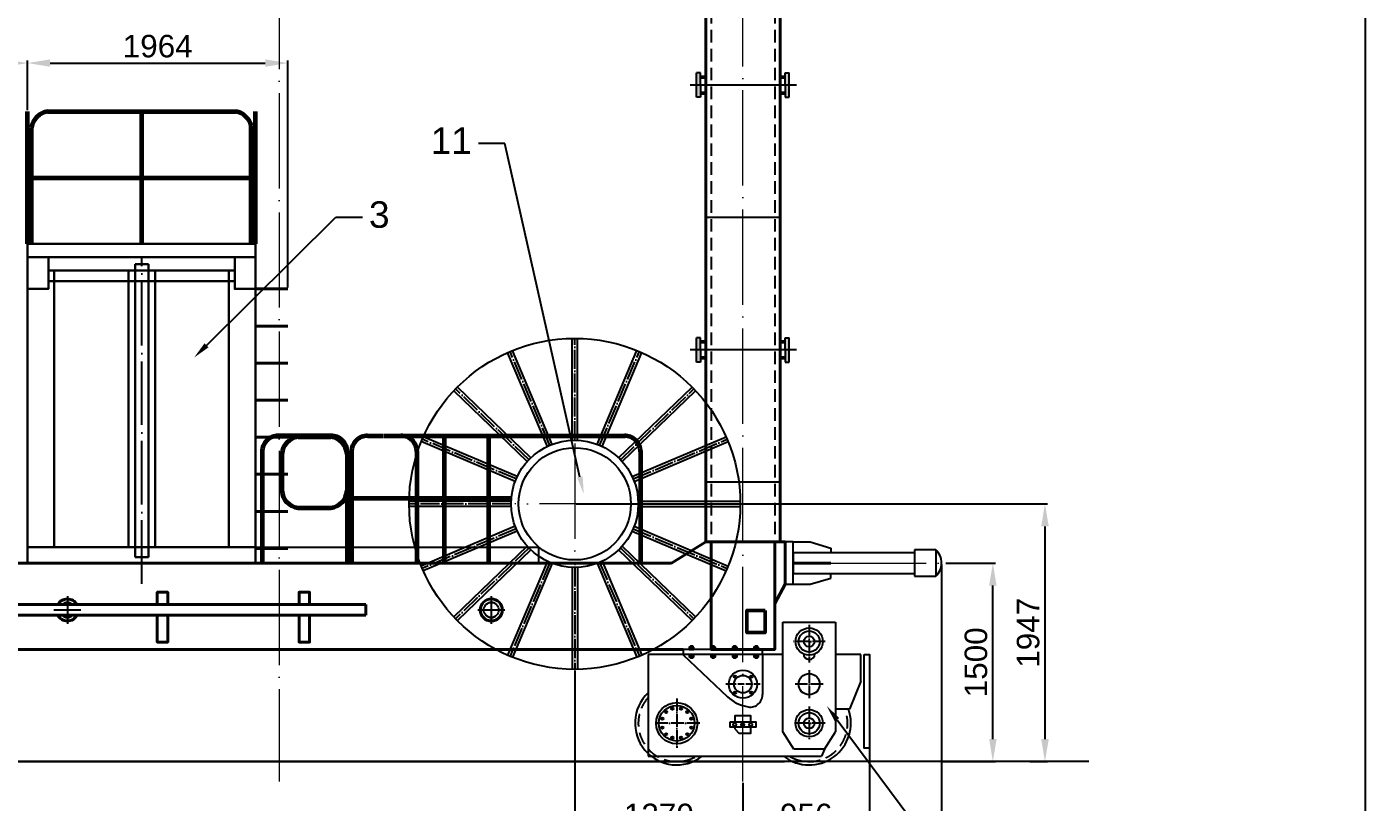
# Model space of a CAD drawing. Header units: millimetres. Extents: x 155577 to 993706, y -295114 to -113927.
# Drawn here: x 278758 to 288863, y -272155 to -266298 of the extents above; entities that cross this region are included whole.
import ezdxf
from ezdxf import colors
from ezdxf.entities.mleader import LeaderData, LeaderLine
from ezdxf.math import Vec2, Vec3

# ---------------------------------------------------------------- set-up
doc = ezdxf.new("R2010")
doc.units = ezdxf.units.MM
doc.linetypes.add('ACAD_ISO04W100', pattern=[30, 24, -3, 0, -3])
doc.linetypes.add('штриховая2', pattern=[9.525, 6.35, -3.175])
doc.layers.add('ось', color=160, linetype='Continuous', lineweight=15)
doc.layers.add('размер', color=84, linetype='Continuous', lineweight=18)
doc.styles.get("Standard").update_dxf_attribs({"font": 'arial.ttf'})
doc.dimstyles.new('ISO-25', dxfattribs={"dimtxt": 170, "dimasz": 170, "dimexe": 20, "dimexo": 10, "dimgap": 40, "dimtad": 1, "dimtxsty": 'Standard', "dimcen": 2.5, "dimadec": 0, "dimazin": 0, "dimtfac": 1, "dimtmove": 0, "dimatfit": 3, "dimfxl": 0, "dimarcsym": 0})

# ---------------------------------------------------------------- blocks, each defined once
blk = doc.blocks.new('A4')
blk.add_line((839385.34, -1948.12), (839385.34, -2235.12))
blk = doc.blocks.new('*D100')
at = {"layer": 'Defpoints', "color": 0, "transparency": 16777216}
for p in [(277165, -266491), (278765, -266572), (278765, -266938)]:
    blk.add_point(p, dxfattribs=at)
at = {"layer": 'размер', "color": 0, "lineweight": -2, "transparency": 16777216}
for p, q in [((277165, -266501), (277165, -266592)), ((278765, -266928), (278765, -266552)), ((277335, -266572), (278595, -266572))]:
    blk.add_line(p, q, dxfattribs=at)
at = {"layer": 'размер', "color": 0, "transparency": 16777216}
for points in [[(277335, -266544), (277335, -266600), (277165, -266572)], [(278595, -266544), (278595, -266600), (278765, -266572)]]:
    blk.add_solid(points, dxfattribs=at)
at = {"layer": 'размер', "color": 0, "transparency": 16777216, "insert": (277965, -266445), "char_height": 170, "attachment_point": 5}
blk.add_mtext('1600', dxfattribs=at)
blk = doc.blocks.new('КОЛЕСО')
for p, q in [((-1270, 480), (-1270, 1250)), ((-1270, 480), (-1270, 1250)), ((-1230, 480), (-1230, 1250)), ((-1230, 480), (-1230, 1250)), ((-1456, 434), (-1757, 1143)), ((-1419, 449), (-1720, 1158)), ((-1081, 449), (-780, 1158)), ((-1044, 434), (-743, 1143)), ((-1609, 319), (-2163, 853)), ((-1581, 347), (-2136, 882)), ((-919, 347), (-364, 882)), ((-891, 319), (-337, 853)), ((-1684, 206), (-2393, 507)), ((-816, 206), (-107, 507)), ((-1699, 169), (-2408, 470)), ((-801, 169), (-92, 470)), ((-1730, 20), (-2500, 20)), ((-1730, 20), (-2500, 20)), ((-770, 20), (0, 20)), ((-770, 20), (0, 20)), ((-1730, -20), (-2500, -20)), ((-1730, -20), (-2500, -20)), ((-770, -20), (0, -20)), ((-770, -20), (0, -20)), ((-1699, -169), (-2408, -470)), ((-801, -169), (-92, -470)), ((-1684, -206), (-2393, -507)), ((-816, -206), (-107, -507)), ((-1609, -319), (-2163, -853)), ((-1581, -347), (-2136, -882)), ((-919, -347), (-364, -882)), ((-891, -319), (-337, -853)), ((-1456, -434), (-1757, -1143)), ((-1419, -449), (-1720, -1158)), ((-1270, -480), (-1270, -1250)), ((-1270, -480), (-1270, -1250)), ((-1230, -480), (-1230, -1250)), ((-1230, -480), (-1230, -1250)), ((-1081, -449), (-780, -1158)), ((-1044, -434), (-743, -1143))]:
    blk.add_line(p, q)
at = {"linetype": 'ACAD_ISO04W100', "ltscale": 6}
for p, q in [((-1250, 480), (-1250, 1250)), ((-1250, 480), (-1250, 1250)), ((-1438, 442), (-1738, 1151)), ((-1062, 442), (-762, 1151)), ((-1595, 333), (-2150, 868)), ((-905, 333), (-350, 868)), ((-1692, 188), (-2401, 488)), ((-808, 188), (-99, 488)), ((-1730, 0), (-2500, 0)), ((-770, 0), (0, 0)), ((-1730, 0), (-2500, 0)), ((-770, 0), (0, 0)), ((-1692, -188), (-2401, -488)), ((-808, -188), (-99, -488)), ((-1595, -333), (-2150, -868)), ((-905, -333), (-350, -868)), ((-1438, -442), (-1738, -1151)), ((-1250, -480), (-1250, -1250)), ((-1250, -480), (-1250, -1250)), ((-1062, -442), (-762, -1151))]:
    blk.add_line(p, q, dxfattribs=at)
for radius in [1250, 480, 424]:
    blk.add_circle((-1250, 0), radius)
blk = doc.blocks.new('*D103')
at = {"layer": 'Defpoints', "color": 0, "transparency": 16777216}
for p in [(284165, -271998), (277165, -272753), (284165, -272753)]:
    blk.add_point(p, dxfattribs=at)
at = {"layer": 'размер', "color": 0, "lineweight": -2, "transparency": 16777216}
for p, q in [((284165, -272008), (284165, -272773)), ((277165, -272743), (277165, -272733)), ((277335, -272753), (283995, -272753))]:
    blk.add_line(p, q, dxfattribs=at)
at = {"layer": 'размер', "color": 0, "transparency": 16777216}
for points in [[(277335, -272724), (277335, -272781), (277165, -272753)], [(283995, -272724), (283995, -272781), (284165, -272753)]]:
    blk.add_solid(points, dxfattribs=at)
at = {"layer": 'размер', "color": 0, "transparency": 16777216, "insert": (280665, -272626), "char_height": 170, "attachment_point": 5}
blk.add_mtext('7000', dxfattribs=at)
blk = doc.blocks.new('*D104')
at = {"layer": 'Defpoints', "color": 0, "transparency": 16777216}
for p in [(285665, -270348), (284165, -271998), (284165, -272753)]:
    blk.add_point(p, dxfattribs=at)
at = {"layer": 'размер', "color": 0, "lineweight": -2, "transparency": 16777216}
for p, q in [((285665, -270358), (285665, -272773)), ((284165, -272008), (284165, -272773)), ((285495, -272753), (284335, -272753))]:
    blk.add_line(p, q, dxfattribs=at)
at = {"layer": 'размер', "color": 0, "transparency": 16777216}
for points in [[(284335, -272724), (284335, -272781), (284165, -272753)], [(285495, -272724), (285495, -272781), (285665, -272753)]]:
    blk.add_solid(points, dxfattribs=at)
at = {"layer": 'размер', "color": 0, "transparency": 16777216, "insert": (284915, -272626), "char_height": 170, "attachment_point": 5}
blk.add_mtext('1500', dxfattribs=at)
blk = doc.blocks.new('*D105')
at = {"layer": 'Defpoints', "color": 0, "transparency": 16777216}
for p in [(282895, -271151), (284165, -271998), (282895, -272379)]:
    blk.add_point(p, dxfattribs=at)
at = {"layer": 'размер', "color": 0, "lineweight": -2, "transparency": 16777216}
for p, q in [((282895, -271161), (282895, -272399)), ((284165, -272008), (284165, -272399)), ((283995, -272379), (283065, -272379))]:
    blk.add_line(p, q, dxfattribs=at)
at = {"layer": 'размер', "color": 0, "transparency": 16777216}
for points in [[(283065, -272350), (283065, -272407), (282895, -272379)], [(283995, -272350), (283995, -272407), (284165, -272379)]]:
    blk.add_solid(points, dxfattribs=at)
at = {"layer": 'размер', "color": 0, "transparency": 16777216, "insert": (283530, -272252), "char_height": 170, "attachment_point": 5}
blk.add_mtext('1270', dxfattribs=at)
blk = doc.blocks.new('*D67')
at = {"layer": 'Defpoints', "color": 0, "transparency": 16777216}
for p in [(285121, -271039), (284165, -272379), (285121, -272379)]:
    blk.add_point(p, dxfattribs=at)
at = {"layer": 'размер', "color": 0, "lineweight": -2, "transparency": 16777216}
for p, q in [((285121, -271049), (285121, -272399)), ((284165, -272369), (284165, -272359)), ((284335, -272379), (284951, -272379))]:
    blk.add_line(p, q, dxfattribs=at)
at = {"layer": 'размер', "color": 0, "transparency": 16777216}
for points in [[(284335, -272350), (284335, -272407), (284165, -272379)], [(284951, -272350), (284951, -272407), (285121, -272379)]]:
    blk.add_solid(points, dxfattribs=at)
at = {"layer": 'размер', "color": 0, "transparency": 16777216, "insert": (284643, -272252), "char_height": 170, "attachment_point": 5}
blk.add_mtext('956', dxfattribs=at)
blk = doc.blocks.new('*D109')
at = {"layer": 'Defpoints', "color": 0, "transparency": 16777216}
for p in [(278765, -266572), (280729, -266572), (280729, -268278)]:
    blk.add_point(p, dxfattribs=at)
at = {"layer": 'размер', "color": 0, "lineweight": -2, "transparency": 16777216}
for p, q in [((278765, -266562), (278765, -266552)), ((280729, -268268), (280729, -266552)), ((278935, -266572), (280559, -266572))]:
    blk.add_line(p, q, dxfattribs=at)
at = {"layer": 'размер', "color": 0, "transparency": 16777216}
for points in [[(278935, -266544), (278935, -266600), (278765, -266572)], [(280559, -266544), (280559, -266600), (280729, -266572)]]:
    blk.add_solid(points, dxfattribs=at)
at = {"layer": 'размер', "color": 0, "transparency": 16777216, "insert": (279747, -266445), "char_height": 170, "attachment_point": 5}
blk.add_mtext('1964', dxfattribs=at)
blk = doc.blocks.new('*D110')
at = {"layer": 'Defpoints', "color": 0, "transparency": 16777216}
for p in [(285688, -270348), (286052, -270348), (285665, -271848)]:
    blk.add_point(p, dxfattribs=at)
at = {"layer": 'размер', "color": 0, "lineweight": -2, "transparency": 16777216}
for p, q in [((285698, -270348), (286072, -270348)), ((286052, -271678), (286052, -270518)), ((285675, -271848), (286072, -271848))]:
    blk.add_line(p, q, dxfattribs=at)
at = {"layer": 'размер', "color": 0, "transparency": 16777216}
for points in [[(286024, -270518), (286080, -270518), (286052, -270348)], [(286024, -271678), (286080, -271678), (286052, -271848)]]:
    blk.add_solid(points, dxfattribs=at)
at = {"layer": 'размер', "color": 0, "transparency": 16777216, "insert": (285925, -271098), "char_height": 170, "attachment_point": 5, "rotation": 90}
blk.add_mtext('1500', dxfattribs=at)
blk = doc.blocks.new('*D68')
at = {"layer": 'Defpoints', "color": 0, "transparency": 16777216}
for p in [(282895, -269901), (286320, -271848), (286445, -271848)]:
    blk.add_point(p, dxfattribs=at)
at = {"layer": 'размер', "color": 0, "lineweight": -2, "transparency": 16777216}
for p, q in [((282905, -269901), (286465, -269901)), ((286445, -270071), (286445, -271678)), ((286330, -271848), (286465, -271848))]:
    blk.add_line(p, q, dxfattribs=at)
at = {"layer": 'размер', "color": 0, "transparency": 16777216}
for points in [[(286417, -270071), (286474, -270071), (286445, -269901)], [(286417, -271678), (286474, -271678), (286445, -271848)]]:
    blk.add_solid(points, dxfattribs=at)
at = {"layer": 'размер', "color": 0, "transparency": 16777216, "insert": (286319, -270875), "char_height": 170, "attachment_point": 5, "rotation": 90}
blk.add_mtext('1947', dxfattribs=at)
blk = doc.blocks.new('*D70')
at = {"layer": 'Defpoints', "color": 0, "transparency": 16777216}
for p in [(275465, -270348), (285665, -272053), (285665, -273201)]:
    blk.add_point(p, dxfattribs=at)
at = {"layer": 'размер', "color": 0, "lineweight": -2, "transparency": 16777216}
for p, q in [((275465, -270358), (275465, -273221)), ((285665, -272063), (285665, -273221)), ((275635, -273201), (285495, -273201))]:
    blk.add_line(p, q, dxfattribs=at)
at = {"layer": 'размер', "color": 0, "transparency": 16777216}
for points in [[(275635, -273172), (275635, -273229), (275465, -273201)], [(285495, -273172), (285495, -273229), (285665, -273201)]]:
    blk.add_solid(points, dxfattribs=at)
at = {"layer": 'размер', "color": 0, "transparency": 16777216, "insert": (280565, -273074), "char_height": 170, "attachment_point": 5}
blk.add_mtext('10200', dxfattribs=at)

msp = doc.modelspace()

# ---------------------------------------------------------------- hatches: boundary and pattern name
for points in [[(283815.154, -266830.38), (283845.154, -266830.38), (283845.154, -266738.186), (283845.154, -266645.991), (283815.154, -266645.991)], [(284515.154, -266645.991), (284485.154, -266645.991), (284485.154, -266738.186), (284485.154, -266830.38), (284515.154, -266830.38)], [(283815.154, -268830.38), (283845.154, -268830.38), (283845.154, -268738.186), (283845.154, -268645.991), (283815.154, -268645.991)], [(284515.154, -268645.991), (284485.154, -268645.991), (284485.154, -268738.186), (284485.154, -268830.38), (284515.154, -268830.38)]]:
    msp.add_hatch(color=256).paths.add_polyline_path(points)

# ---------------------------------------------------------------- linework, layer by layer
at = {"linetype": 'штриховая2', "ltscale": 15}
for p, q in [((283925.154, -263892.186), (283925.154, -270188.186)), ((284405.154, -263892.186), (284405.154, -270188.186))]:
    msp.add_line(p, q, dxfattribs=at)
at = {"lineweight": 40}
for p, q in [((283885.154, -264312.186), (283885.154, -270188.186)), ((284445.154, -264312.186), (284445.154, -270188.186)), ((280485.154, -268278.047), (280729.154, -268278.047)), ((280485.154, -268558.047), (280729.154, -268558.047)), ((280485.154, -268558.047), (280729.154, -268558.047)), ((280485.154, -268838.047), (280729.154, -268838.047)), ((280485.154, -268838.047), (280729.154, -268838.047)), ((280485.154, -269118.047), (280729.154, -269118.047)), ((280485.154, -269118.047), (280729.154, -269118.047)), ((280485.154, -269398.047), (280729.154, -269398.047)), ((280485.154, -269398.047), (280729.154, -269398.047)), ((280485.154, -269678.047), (280729.154, -269678.047)), ((280485.154, -269678.047), (280729.154, -269678.047)), ((280485.154, -269958.047), (280729.154, -269958.047)), ((280485.154, -269958.047), (280729.154, -269958.047)), ((283885.154, -270188.186), (283625.154, -270348.186)), ((283885.154, -270188.186), (284485.154, -270188.186)), ((284485.154, -270188.186), (284485.154, -270508.186)), ((280485.154, -270238.047), (280729.154, -270238.047)), ((283625.154, -270348.186), (277705.154, -270348.186)), ((278765.154, -270348.186), (280485.154, -270348.186)), ((284829.284, -270348.186), (284545.154, -270348.186)), ((284485.154, -270508.186), (284405.154, -270654.848)), ((280665.154, -270662.489), (277405.154, -270662.489)), ((280665.154, -270662.489), (281319.133, -270662.489)), ((281319.133, -270662.489), (281319.133, -270742.489)), ((280665.154, -270742.489), (277405.154, -270742.489)), ((280665.154, -270742.489), (281319.133, -270742.489)), ((277616.582, -271000.458), (280665.154, -271000.458)), ((283713.726, -271000.458), (280665.154, -271000.458))]:
    msp.add_line(p, q, dxfattribs=at)
for p, q in [((283845.154, -266645.991), (283815.154, -266645.991)), ((283815.154, -266830.38), (283815.154, -266645.991)), ((283845.154, -266738.186), (283845.154, -266645.991)), ((284485.154, -266738.186), (284485.154, -266645.991)), ((284485.154, -266645.991), (284515.154, -266645.991)), ((284515.154, -266830.38), (284515.154, -266645.991)), ((284568.58, -266738.186), (283767.024, -266738.186)), ((283845.154, -266738.186), (283845.154, -266830.38)), ((284485.154, -266738.186), (284485.154, -266830.38)), ((283845.154, -266830.38), (283815.154, -266830.38)), ((284485.154, -266830.38), (284515.154, -266830.38)), ((284445.154, -267738.186), (283885.154, -267738.186)), ((283845.154, -268645.991), (283815.154, -268645.991)), ((283815.154, -268830.38), (283815.154, -268645.991)), ((283845.154, -268738.186), (283845.154, -268645.991)), ((284485.154, -268738.186), (284485.154, -268645.991)), ((284485.154, -268645.991), (284515.154, -268645.991)), ((284515.154, -268830.38), (284515.154, -268645.991)), ((284568.58, -268738.186), (283767.024, -268738.186)), ((284568.58, -268738.186), (283767.024, -268738.186)), ((283845.154, -268738.186), (283845.154, -268830.38)), ((284485.154, -268738.186), (284485.154, -268830.38)), ((283845.154, -268830.38), (283815.154, -268830.38)), ((284485.154, -268830.38), (284515.154, -268830.38)), ((284445.154, -269738.186), (283885.154, -269738.186)), ((284545.154, -270188.186), (284485.154, -270188.186)), ((284545.154, -270508.186), (284545.154, -270188.186)), ((284545.154, -270188.186), (284672.237, -270188.186)), ((284672.237, -270188.186), (284829.284, -270235.122)), ((280485.154, -270228.186), (282622.941, -270228.186)), ((282622.941, -270228.186), (282622.941, -270348.186)), ((284545.154, -270268.186), (284545.154, -270428.186)), ((284545.154, -270268.186), (285460.236, -270268.186)), ((284829.284, -270235.122), (284829.284, -270268.186)), ((285460.236, -270248.186), (285460.236, -270448.186)), ((285620.236, -270248.186), (285460.236, -270248.186)), ((285620.236, -270248.186), (285620.236, -270268.186)), ((285620.236, -270268.186), (285620.236, -270428.186)), ((284545.154, -270428.186), (285460.236, -270428.186)), ((284672.237, -270508.186), (284829.284, -270461.249)), ((284829.284, -270461.249), (284829.284, -270428.186)), ((285460.236, -270448.186), (285620.236, -270448.186)), ((285620.236, -270428.186), (285620.236, -270448.186)), ((279065.154, -270598.826), (279065.154, -270806.151)), ((282265.154, -270598.826), (282265.154, -270806.151)), ((284485.154, -270508.186), (284545.154, -270508.186)), ((284545.154, -270508.186), (284672.237, -270508.186)), ((278963.555, -270702.489), (279166.753, -270702.489)), ((282163.555, -270702.489), (282366.753, -270702.489)), ((283925.154, -270662.489), (283925.154, -270742.489)), ((284465.154, -271622.99), (284465.154, -270794.186)), ((284465.154, -270794.186), (284865.154, -270794.186)), ((284865.154, -270794.186), (284865.154, -271622.99)), ((284313.134, -271000.458), (283713.726, -271000.458)), ((283713.726, -271000.458), (283713.726, -271040.458)), ((283713.726, -271000.458), (283713.726, -271040.458)), ((284313.134, -271040.458), (284313.134, -271000.458)), ((284465.154, -271039.226), (283449.588, -271039.226)), ((283449.588, -271039.226), (283449.588, -271807.869)), ((283713.726, -271040.458), (284049.221, -271359.102)), ((284313.134, -271039.226), (284313.134, -271342.276)), ((284313.134, -271040.458), (284313.134, -271039.226)), ((285056.367, -271039.226), (284865.154, -271039.226)), ((285056.367, -271240.641), (285056.367, -271039.226)), ((285056.367, -271240.641), (284969.693, -271451.812)), ((284969.693, -271451.812), (284865.154, -271451.812)), ((284107.405, -271602.307), (284137.359, -271634.45)), ((284550.266, -271754.186), (284465.154, -271622.99)), ((284780.042, -271754.186), (284865.154, -271622.99)), ((283449.588, -271807.869), (284759.181, -271807.869)), ((284780.042, -271754.186), (284550.266, -271754.186)), ((284780.042, -271754.186), (284759.181, -271807.869)), ((273914.995, -271848.186), (284479.51, -271848.186)), ((286775.45, -271848.186), (276850.798, -271848.186))]:
    msp.add_line(p, q)
at = {"lineweight": 50}
for p, q in [((283885.154, -266678.186), (283845.154, -266678.186)), ((284485.154, -266678.186), (284445.154, -266678.186)), ((283885.154, -266798.186), (283845.154, -266798.186)), ((284485.154, -266798.186), (284445.154, -266798.186)), ((283885.154, -268678.186), (283845.154, -268678.186)), ((284485.154, -268678.186), (284445.154, -268678.186)), ((283885.154, -268798.186), (283845.154, -268798.186)), ((284485.154, -268798.186), (284445.154, -268798.186))]:
    msp.add_line(p, q, dxfattribs=at)
at = {"color": 5, "lineweight": 60}
for p, q in [((278765.154, -267938.186), (278765.154, -266938.186)), ((278914.278, -266938.186), (280336.03, -266938.186)), ((279625.154, -266938.186), (279625.154, -267938.186)), ((280485.154, -267938.186), (280485.154, -266938.186)), ((278795.154, -267938.186), (278795.154, -267057.657)), ((280452.888, -267938.186), (280452.888, -267046.037)), ((278795.154, -267438.343), (280452.888, -267438.343)), ((281059.982, -269388.094), (280647.771, -269388.186)), ((281331.642, -269388.186), (281449.365, -269388.186)), ((281453.995, -269388.093), (283274.78, -269388.093)), ((281909.232, -269388.093), (281909.232, -270348.186)), ((282243.191, -269388.093), (282243.191, -270348.186)), ((280536.145, -269501.132), (280536.145, -270348.186)), ((281176.145, -269501.132), (281176.145, -270348.186)), ((281210.757, -269501.132), (281210.757, -270348.186)), ((281703.299, -269501.132), (281703.299, -270348.186)), ((283391.036, -269501.132), (283391.036, -270348.186)), ((281210.757, -269859.162), (282416.997, -269859.162))]:
    msp.add_line(p, q, dxfattribs=at)
at = {"lineweight": 30}
for p, q in [((278765.154, -267938.186), (280485.154, -267938.186)), ((278765.154, -267938.186), (278765.154, -270348.186)), ((280485.154, -267938.186), (280485.154, -270348.186)), ((278765.154, -268038.186), (280485.154, -268038.186)), ((278921.794, -268138.186), (280331.849, -268138.186)), ((278965.154, -268138.186), (278965.154, -270228.186)), ((279526.821, -268138.186), (279526.821, -270228.186)), ((279576.821, -270304.388), (279576.821, -268092.068)), ((279576.821, -268092.068), (279676.821, -268092.068)), ((279676.821, -270304.388), (279676.821, -268092.068)), ((279726.821, -268138.186), (279726.821, -270228.186)), ((280285.154, -268138.186), (280285.154, -270228.186)), ((278921.794, -268218.186), (280331.849, -268218.186)), ((278765.154, -270228.186), (280485.154, -270228.186)), ((279576.821, -270304.388), (279676.821, -270304.388))]:
    msp.add_line(p, q, dxfattribs=at)
at = {"color": 4, "linetype": 'ACAD_ISO04W100', "ltscale": 20}
msp.add_line((279626.821, -270505.293), (279626.821, -268039.276), dxfattribs=at)
at = {"linetype": 'ACAD_ISO04W100', "ltscale": 4}
for p, q in [((284665.154, -270815.491), (284665.154, -271099.666)), ((284786.741, -270941.064), (284543.567, -270941.064)), ((284665.154, -271157.159), (284665.154, -271369.212)), ((284771.916, -271263.186), (284558.392, -271263.186)), ((283665.154, -271370.274), (283665.154, -271744.751)), ((284665.154, -271431.323), (284665.154, -271677.783)), ((283838.75, -271558.186), (283491.558, -271558.186)), ((284784.737, -271558.186), (284545.571, -271558.186))]:
    msp.add_line(p, q, dxfattribs=at)
at = {"linetype": 'ACAD_ISO04W100', "ltscale": 2}
msp.add_line((284294.432, -271263.186), (284035.876, -271263.186), dxfattribs=at)
at = {"lineweight": 30}
for points in [[(278765.154, -268038.186), (278921.794, -268038.186), (278921.794, -268278.047), (278765.154, -268278.047)], [(280485.154, -268038.186), (280328.514, -268038.186), (280328.514, -268278.047), (280485.154, -268278.047)]]:
    msp.add_lwpolyline(points, close=True, dxfattribs=at)
at = {"color": 5, "lineweight": 60}
for points in [[(280806.573, -269395.668), (281054.274, -269395.668)], [(280684.702, -269526.154), (280684.702, -269800.419)], [(280806.573, -269930.904), (281054.274, -269930.904)]]:
    msp.add_lwpolyline(points, dxfattribs=at)
at = {"lineweight": 40}
msp.add_lwpolyline([(284405.154, -270188.186), (283925.154, -270188.186), (283925.154, -271000.458), (284405.154, -271000.458)], close=True, dxfattribs=at)
for points in [[(279743.556, -270662.489), (279743.556, -270568.348), (279822.594, -270568.348), (279822.594, -270662.489)], [(279743.556, -270662.489), (279743.556, -270568.348), (279822.594, -270568.348), (279822.594, -270662.489)], [(279743.556, -270662.489), (279743.556, -270568.348), (279822.594, -270568.348), (279822.594, -270662.489)], [(280814.386, -270662.489), (280814.386, -270568.348), (280893.424, -270568.348), (280893.424, -270662.489)], [(279822.594, -270742.489), (279822.594, -270945.304), (279743.556, -270945.304), (279743.556, -270742.489)], [(279822.594, -270742.489), (279822.594, -270945.304), (279743.556, -270945.304), (279743.556, -270742.489)], [(279822.594, -270742.489), (279822.594, -270945.304), (279743.556, -270945.304), (279743.556, -270742.489)], [(280893.424, -270742.489), (280893.424, -270945.304), (280814.386, -270945.304), (280814.386, -270742.489)]]:
    msp.add_lwpolyline(points, dxfattribs=at)
at = {"lineweight": 50}
msp.add_lwpolyline([(284332.024, -270706.337), (284195.506, -270706.337), (284195.506, -270873.022), (284332.024, -270873.022)], close=True, dxfattribs=at)
for points in [[(283795.413, -270983.276), (283760.074, -270983.276), (283760.074, -271000.458), (283795.413, -271000.458)], [(283958.106, -270983.276), (283922.767, -270983.276), (283922.767, -271000.458), (283958.106, -271000.458)], [(283958.106, -270983.276), (283922.767, -270983.276), (283922.767, -271000.458), (283958.106, -271000.458)], [(284120.8, -270983.276), (284085.461, -270983.276), (284085.461, -271000.458), (284120.8, -271000.458)], [(284120.8, -270983.276), (284085.461, -270983.276), (284085.461, -271000.458), (284120.8, -271000.458)], [(284283.493, -270983.276), (284248.154, -270983.276), (284248.154, -271000.458), (284283.493, -271000.458)], [(283795.413, -271039.226), (283760.074, -271039.226), (283760.074, -271056.408), (283795.413, -271056.408)], [(283958.106, -271039.226), (283922.767, -271039.226), (283922.767, -271056.408), (283958.106, -271056.408)], [(283958.106, -271039.226), (283922.767, -271039.226), (283922.767, -271056.408), (283958.106, -271056.408)], [(284120.8, -271039.226), (284085.461, -271039.226), (284085.461, -271056.408), (284120.8, -271056.408)], [(284120.8, -271039.226), (284085.461, -271039.226), (284085.461, -271056.408), (284120.8, -271056.408)], [(284283.493, -271039.226), (284248.154, -271039.226), (284248.154, -271056.408), (284283.493, -271056.408)], [(285081.154, -271039.226), (285121.154, -271039.226), (285121.154, -271747.336), (285081.154, -271747.336)], [(284067.62, -271546.299), (284262.688, -271546.299), (284262.688, -271588.76), (284067.62, -271588.76)]]:
    msp.add_lwpolyline(points, close=True)
for points in [[(283785.874, -271000.458), (283785.874, -270975.342), (283769.612, -270975.342), (283769.612, -271000.458)], [(283948.567, -271000.458), (283948.567, -270975.342), (283932.306, -270975.342), (283932.306, -271000.458)], [(283948.567, -271000.458), (283948.567, -270975.342), (283932.306, -270975.342), (283932.306, -271000.458)], [(284111.261, -271000.458), (284111.261, -270975.342), (284094.999, -270975.342), (284094.999, -271000.458)], [(284111.261, -271000.458), (284111.261, -270975.342), (284094.999, -270975.342), (284094.999, -271000.458)], [(284273.954, -271000.458), (284273.954, -270975.342), (284257.693, -270975.342), (284257.693, -271000.458)], [(283769.612, -271039.226), (283769.612, -271064.341), (283785.874, -271064.341), (283785.874, -271039.226)], [(283932.306, -271039.226), (283932.306, -271064.341), (283948.567, -271064.341), (283948.567, -271039.226)], [(283932.306, -271039.226), (283932.306, -271064.341), (283948.567, -271064.341), (283948.567, -271039.226)], [(284094.999, -271039.226), (284094.999, -271064.341), (284111.261, -271064.341), (284111.261, -271039.226)], [(284094.999, -271039.226), (284094.999, -271064.341), (284111.261, -271064.341), (284111.261, -271039.226)], [(284257.693, -271039.226), (284257.693, -271064.341), (284273.954, -271064.341), (284273.954, -271039.226)], [(284107.405, -271546.299), (284107.405, -271500.609), (284222.903, -271500.609), (284222.903, -271546.299)], [(284107.405, -271602.307), (284107.405, -271588.76)], [(284222.903, -271588.76), (284222.903, -271634.45), (284137.359, -271634.45)]]:
    msp.add_lwpolyline(points)
at = {"lineweight": 40}
msp.add_circle((282265.154, -270702.489), 83.126, dxfattribs=at)
for centre, radius in [((282265.154, -270702.489), 57.005), ((284665.154, -270941.064), 102.763), ((284665.154, -270941.064), 79.973), ((284665.154, -270941.064), 40.16), ((284165.154, -271263.186), 106.438), ((284104.735, -271206.049), 8.66), ((284165.154, -271263.186), 66.496), ((284227.604, -271206.049), 8.66), ((284665.154, -271263.186), 80.215), ((283665.154, -271558.186), 155.906), ((284104.735, -271326.966), 8.66), ((284227.604, -271326.966), 8.66), ((283665.154, -271558.186), 134.305), ((283585.428, -271474.314), 8.66), ((283632.24, -271447.987), 8.66), ((283698.068, -271447.987), 8.66), ((283744.88, -271474.314), 8.66), ((284665.154, -271558.186), 102.763), ((284665.154, -271558.186), 79.973), ((283555.607, -271524.542), 8.66), ((283555.607, -271590.484), 8.66), ((283774.701, -271524.542), 8.66), ((283774.701, -271590.484), 8.66), ((284102.858, -271566.957), 11.825), ((284163.849, -271566.957), 11.825), ((284224.123, -271566.957), 11.825), ((284665.154, -271558.186), 40.16), ((283585.428, -271640.712), 8.66), ((283632.24, -271667.038), 8.66), ((283698.068, -271667.038), 8.66), ((283744.88, -271640.712), 8.66)]:
    msp.add_circle(centre, radius)
at = {"color": 5, "lineweight": 60}
for centre, radius, start, end in [((278936.149, -267079.117), 142.619, 98.8212143, 171.345735), ((280314.159, -267079.117), 142.619, 13.4117189, 81.1787857), ((280652.401, -269504.395), 116.301, 87.7187789, 181.6075313), ((281059.89, -269504.395), 116.301, 358.3924687, 92.2812211), ((281327.013, -269504.395), 116.301, 87.7187789, 181.6075313), ((281587.044, -269504.395), 116.301, 358.3924687, 92.2812211), ((283274.78, -269504.395), 116.301, 358.3924687, 92.2812211), ((280820.653, -269530.975), 136.037, 95.9408734, 177.9692246), ((281040.194, -269530.975), 136.037, 2.0307754, 84.0591266), ((280820.653, -269795.598), 136.037, 182.0307754, 264.0591266), ((281040.194, -269795.598), 136.037, 275.9408734, 357.9692246)]:
    msp.add_arc(centre, radius, start, end, dxfattribs=at)
for centre, radius, start, end in [((285531.371, -270348.186), 133.779, 311.6257512, 48.3742488), ((279065.154, -270702.489), 57.005, 44.5630172, 135.4369828), ((282265.154, -270702.489), 83.126, 28.7634881, 151.2365119), ((282265.154, -270702.489), 57.005, 44.5630172, 135.4369828), ((279065.154, -270702.489), 57.005, 224.5630172, 315.4369828), ((282265.154, -270702.489), 57.005, 224.5630172, 315.4369828), ((284665.736, -271032.793), 43.275, 181.1905365, 357.2684455), ((283665.154, -271558.186), 315, 133.183402, 307.566466), ((284256.465, -271130.98), 308.203, 227.74545, 258.2858584), ((284219.332, -271342.479), 93.802, 254.2629237, 0.1237292), ((284665.154, -271558.186), 315, 232.433534, 19.7364354)]:
    msp.add_arc(centre, radius, start, end)
at = {"lineweight": 40}
for centre, start, end in [((279065.154, -270702.489), 28.7634881, 151.2365119), ((279065.154, -270702.489), 208.7634881, 331.2365119), ((282265.154, -270702.489), 208.7634881, 331.2365119)]:
    msp.add_arc(centre, 83.126, start, end, dxfattribs=at)
at = {"linetype": 'штриховая2', "ltscale": 15}
for centre, start, end in [((283665.154, -271558.186), 138.0158907, 300.5734048), ((284665.154, -271558.186), 239.4265952, 21.5187343)]:
    msp.add_arc(centre, 290, start, end, dxfattribs=at)
at = {"layer": 'ось', "linetype": 'ACAD_ISO04W100', "ltscale": 30}
for p, q in [((280665.154, -258698.345), (280665.154, -271998.186)), ((284165.154, -271998.186), (284165.154, -263922.186)), ((282895.154, -269444.855), (282895.154, -270364.544)), ((283349.761, -269901.186), (282442.624, -269901.186)), ((284829.284, -270348.186), (285806.301, -270348.186))]:
    msp.add_line(p, q, dxfattribs=at)

# ---------------------------------------------------------------- block references
at = {"color": 4, "xscale": 89.10000000000582, "yscale": 89.10000000000582, "zscale": 89.1}
msp.add_blockref('A4', (-74500370.853, -81838.302), dxfattribs=at)
msp.add_blockref('КОЛЕСО', (284145.154, -269901.186))

# ---------------------------------------------------------------- dimensions: what is measured, and where the dimension line sits
at = {"layer": 'размер'}
for base, p1, p2, picture, middle in [((278765.154, -266572.038), (277165.154, -266490.973), (278765.154, -266938.186), '*D100', (277965.154, -266445.24)), ((284165.154, -272752.545), (285665.151, -270348.186), (284165.154, -271998.186), '*D104', (284915.152, -272625.748)), ((285121.154, -272378.572), (284165.154, -272378.572), (285121.154, -271039.226), '*D67', (284643.154, -272251.774)), ((282895.154, -272378.572), (284165.154, -271998.186), (282895.154, -271151.186), '*D105', (283530.154, -272251.774)), ((284165.154, -272752.545), (277165.154, -272752.545), (284165.154, -271998.186), '*D103', (280665.154, -272625.748))]:
    dim = msp.add_linear_dim(base=base, p1=p1, p2=p2, dimstyle='ISO-25', dxfattribs=at)
    dim.commit()
    dim.dimension.update_dxf_attribs({"geometry": picture, "text_midpoint": middle})
for base, p1, p2, picture, middle in [((280729.154, -266572.038), (278765.154, -266572.038), (280729.154, -268278.047), '*D109', (279747.154, -266572.038)), ((285665.151, -273200.81), (275465.151, -270348.186), (285665.151, -272053.304), '*D70', (280565.151, -273200.81))]:
    dim = msp.add_linear_dim(base=base, p1=p1, p2=p2, dimstyle='ISO-25', dxfattribs=at)
    dim.commit()
    dim.dimension.update_dxf_attribs({"geometry": picture, "text_midpoint": middle, "dimtype": 160})
for base, p1, p2, picture, middle in [((286445.344, -271848.186), (282895.154, -269901.186), (286320.257, -271848.186), '*D68', (286318.547, -270874.686)), ((286051.84, -270348.186), (285665.151, -271848.186), (285687.934, -270348.186), '*D110', (285925.043, -271098.186))]:
    dim = msp.add_linear_dim(base=base, p1=p1, p2=p2, angle=90, dimstyle='ISO-25', dxfattribs=at)
    dim.commit()
    dim.dimension.update_dxf_attribs({"geometry": picture, "text_midpoint": middle})

# ---------------------------------------------------------------- leaders
ml = msp.add_multileader_mtext('Standard', dxfattribs=at)
ml.set_content('11', color=256)
ml.set_leader_properties()
ml.build(insert=Vec2(0, 0))
ml.multileader.update_dxf_attribs({"dogleg_length": 200, "arrow_head_size": 130})
ctx = ml.context
ctx.base_point, ctx.char_height, ctx.arrow_head_size, ctx.landing_gap_size, ctx.plane_origin = Vec3(281839.506, -267178.215), 200, 130, 50, Vec3(282746.794, -268795.771)
ctx.text_align_type = 2
notes = []
notes.append((ctx, [(1, (1, 1, 0), (282368.565, -267178.215), (-1, 0), 200, [(0, [(282963.13, -269825.648)], 0, [])])]))
ctx.mtext.insert, ctx.mtext.alignment, ctx.mtext.flow_direction = Vec3(282118.565, -267058.215), 3, 5
ml = msp.add_multileader_mtext('Standard', dxfattribs=at)
ml.set_content('3', color=256)
ml.set_leader_properties()
ml.build(insert=Vec2(0, 0))
ml.multileader.update_dxf_attribs({"dogleg_length": 200, "arrow_head_size": 130})
ctx = ml.context
ctx.base_point, ctx.char_height, ctx.arrow_head_size, ctx.landing_gap_size, ctx.plane_origin = Vec3(281292.004, -267736.026), 200, 130, 50, Vec3(280022.405, -268795.771)
notes.append((ctx, [(0, (1, 1, 0), (281092.004, -267736.026), (1, 0), 200, [(0, [(280022.405, -268795.771)], 0, [])])]))
ctx.mtext.insert, ctx.mtext.flow_direction = Vec3(281342.004, -267616.026), 5
ml = msp.add_multileader_mtext('Standard', dxfattribs=at)
ml.set_content('2', color=256)
ml.set_leader_properties()
ml.build(insert=Vec2(0, 0))
ml.multileader.update_dxf_attribs({"dogleg_length": 200, "arrow_head_size": 130})
ctx = ml.context
ctx.base_point, ctx.char_height, ctx.arrow_head_size, ctx.landing_gap_size, ctx.plane_origin = Vec3(286034.932, -272817.334), 200, 130, 50, Vec3(284942.238, -271670.47)
notes.append((ctx, [(1, (1, 1, 0), (285834.932, -272817.334), (1, 0), 200, [(0, [(284797.686, -271427.529)], 0, [])])]))
ctx.mtext.insert, ctx.mtext.flow_direction = Vec3(286084.932, -272697.334), 5
for ctx, leaders in notes:
    for number, flags, end, landing, length, lines in leaders:
        leader = LeaderData()
        leader.index, (leader.has_last_leader_line, leader.has_dogleg_vector, leader.attachment_direction) = number, flags
        leader.last_leader_point, leader.dogleg_vector, leader.dogleg_length = Vec3(end), Vec3(landing), length
        for number, points, colour, breaks in lines:
            line = LeaderLine()
            line.index, line.vertices, line.color, line.breaks = number, Vec3.list(points), colors.encode_raw_color(colour), breaks
            leader.lines.append(line)
        ctx.leaders.append(leader)

doc.saveas('drawing.dxf')
